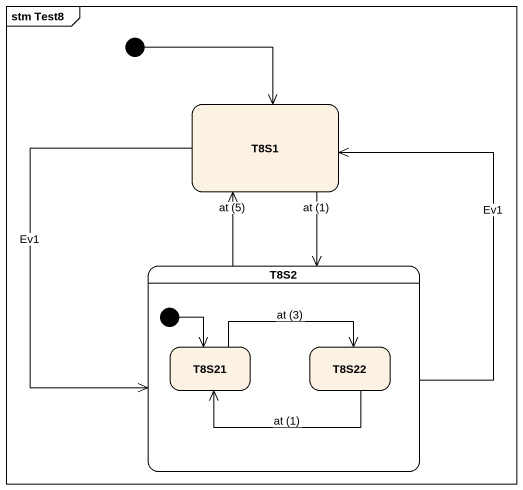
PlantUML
@startuml
mainframe stm Test8
hide empty description
state T8S1
state T8S2 {
  state T8S21
  state T8S22
  [*] --> T8S21
}
[*] --> T8S1
T8S1 --> T8S2 : at (1)
T8S1 --> T8S2 : Ev1
T8S2 -up-> T8S1 : at (5)
T8S2 -up-> T8S1 : Ev1
T8S21 -right-> T8S22 : at (3)
T8S22 -left-> T8S21 : at (1)
@enduml
